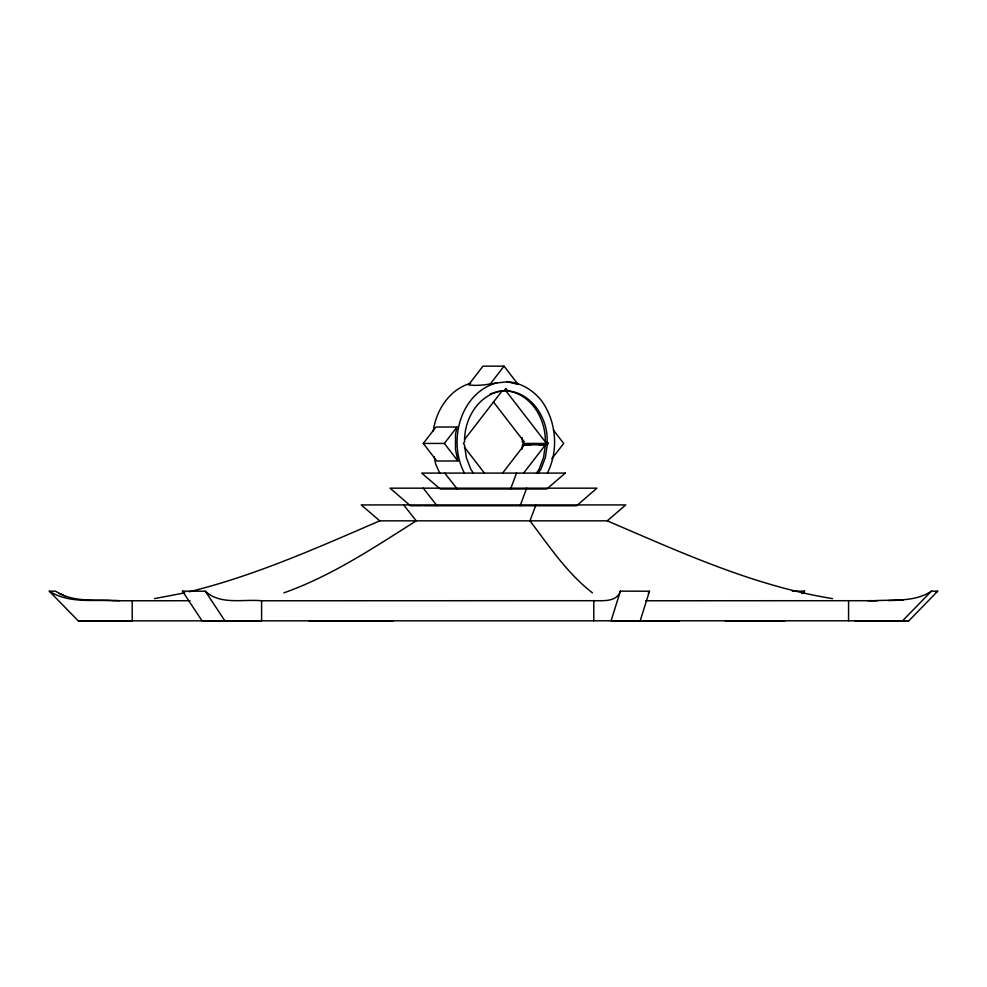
<?xml version="1.0" encoding="UTF-8"?>
<svg xmlns="http://www.w3.org/2000/svg" width="987" height="987" viewBox="0 0 987 987"><rect width="100%" height="100%" fill="white"/><g stroke="black" fill="none" stroke-linecap="round" stroke-linejoin="round"><path stroke-width="1.48" d="M261.604 600.762L261.592 620.786L202.014 620.786L182.459 591.151L205.333 591.225C220.274 605.278 243.197 598.949 261.604 600.762L593.816 600.701C603.106 600.614 616.591 602.267 620.391 591.151L649.483 591.225L640.181 620.848L622.859 620.786M593.767 620.786L593.816 600.701M848.561 620.786L848.586 600.701L874.889 600.738M521.938 449.27L522.567 444.816L523.641 443.434L548.353 443.434L547.279 444.816L545.342 457.66L540.901 469.244L538.322 473.094M523.616 473.094L545.441 444.816L543.504 457.66L539.075 469.244L536.484 473.094M433.231 431.405C435.933 410.345 449.455 389.297 470.663 383.289M457.018 427.026L455.488 434.329L455.488 449.418L457.906 461.003L436.871 461.003L423.3 443.434L435.97 427.026L457.018 427.026L444.347 443.434L423.3 443.434M611.089 620.786L620.391 591.151M520.149 505.763L526.663 488.17M510.587 489.009L516.522 473.094M535.916 504.925L529.97 520.84C549.154 546.132 567.081 573.213 592.459 592.854M649.483 591.225L648.249 593.458M547.403 473.094C558.815 450.306 556.458 421.375 541.505 400.673C533.375 390.568 521.975 383.264 508.922 381.809C495.178 382.253 482.507 386.793 468.517 384.881L482.976 366.152L504.024 366.152L518.113 384.399L507.096 381.809M802.912 593.619L804.541 591.151L792.339 591.188M489.564 384.881L504.024 366.152M464.618 439.437L501.865 391.197M503.691 391.197L505.85 388.397L508.009 391.197M502.568 473.094L524.393 444.816L530.809 444.816M551.832 458.795L563.7 443.434L553.349 430.036M111.149 600.614C92.568 599.64 71.841 602.107 55.568 591.151L49.35 591.225L78.207 620.848L902.574 620.786L931.432 591.151L937.65 591.225L908.793 620.848L854.767 620.786M804.541 591.151L801.937 593.397M607.227 520.84L625.77 504.925L361.23 504.925L379.773 520.84L607.227 520.84C680.253 552.078 753.562 585.933 832.596 598.628M931.432 591.151C915.159 602.107 894.432 599.64 875.851 600.614M935.688 592.385L937.65 591.225M496.683 382.759C459.942 393.221 447.679 441.559 464.421 473.094M379.773 520.84C317.53 547.637 255.3 575.618 189.22 591.768M283.849 592.854C331.533 576.013 373.789 547.674 416.243 520.84L403.646 504.925M490.181 393.924L498.817 391.197M500.643 391.197C477.659 395.516 463.976 419.709 464.581 441.843L463.359 443.434L464.433 444.816L466.37 457.66L470.799 469.244L473.39 473.094M184.89 592.854L154.404 598.628M903.204 600.096L888.559 600.577M877.764 600.713L867.696 600.676M784.986 620.786L725.408 620.786M78.207 620.848L132.233 620.786L132.196 600.762L112.111 600.738M500.175 391.197C528.033 387.299 548.439 416.267 547.119 441.843L548.353 443.434M522.209 437.759L522.419 441.843L524.245 441.843L493.401 401.894M506.183 391.197L545.293 441.843L547.119 441.843M522.567 444.816L547.279 444.816M545.453 445.075L539.038 444.816M422.226 505.763L410.37 505.763L390.075 488.17L596.925 488.17L576.63 505.763L423.707 505.763M190.035 600.738L132.196 600.762M645.769 600.762L848.586 600.701M355.061 620.811L376.763 620.823M657.601 620.823L679.303 620.811L611.36 620.749M308.82 620.737L393.184 620.786M119.304 600.676C96.232 599.097 70.028 604.389 49.35 591.225M902.574 620.786L908.793 620.848M509.23 391.197C532.215 395.516 545.897 419.709 545.293 441.843M59.405 593.397L65.08 596.074M182.459 591.151L183.779 592.323M444.718 473.094L457.289 489.009M423.238 488.17L437.031 505.763M522.419 441.843L523.641 443.434M464.421 447.173L484.432 473.094M444.347 443.434L457.906 461.003M205.333 591.225L224.888 620.848M439.721 473.094L435.662 464.026L434.132 456.66M565.304 473.094L546.798 489.009L440.202 489.009L421.696 473.094L565.304 473.094"/></g></svg>
